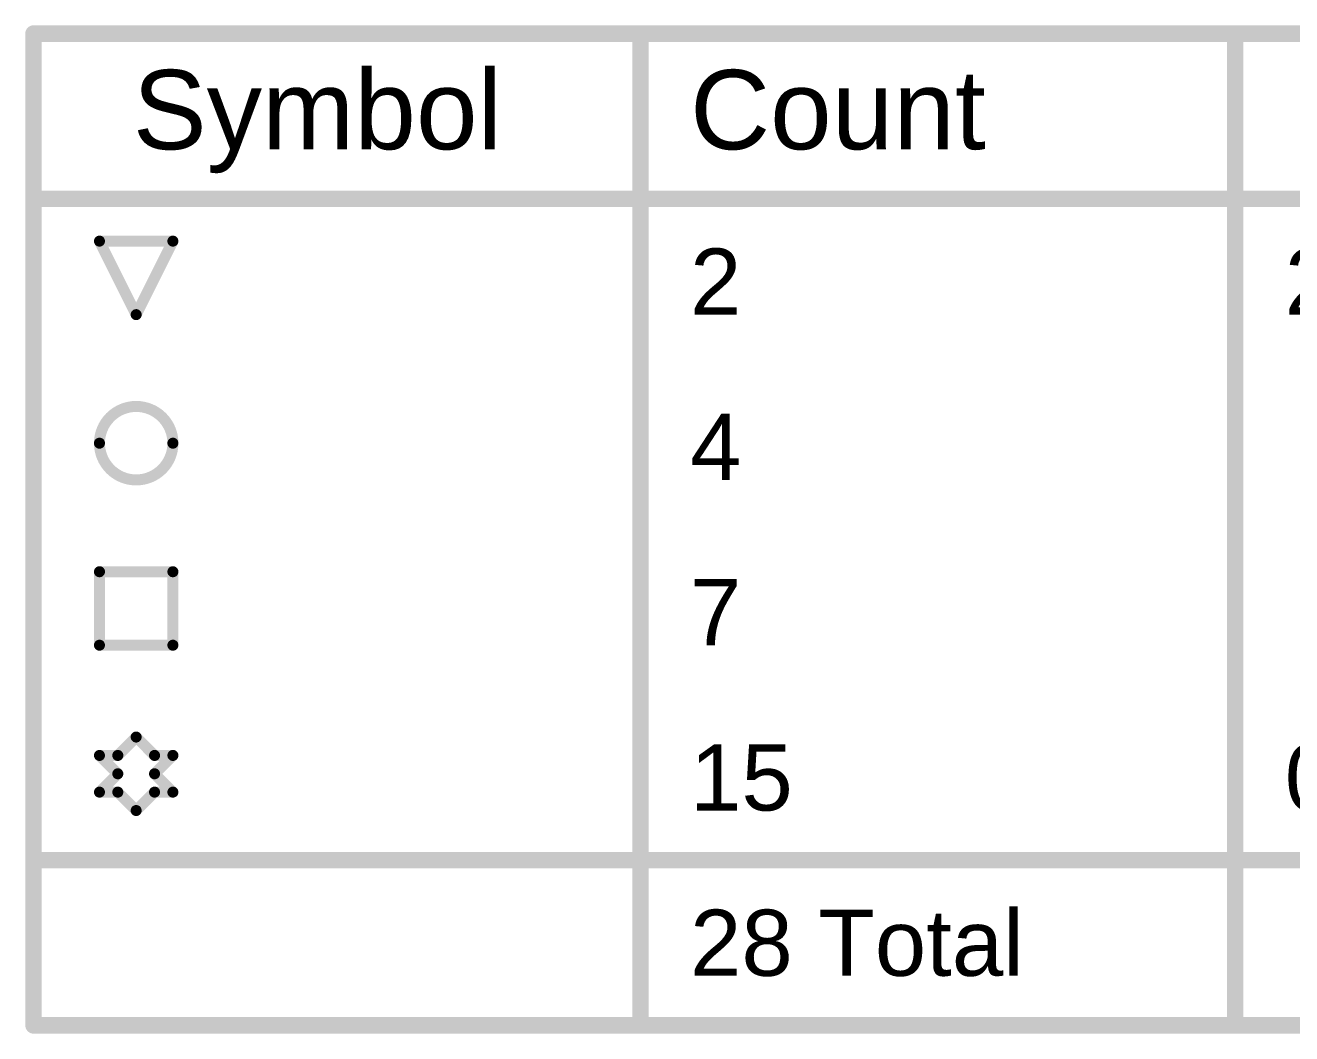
# Model space of a CAD drawing. Header units: inches. Extents: x -3 to 177, y -3 to 56.
# Drawn here: x -2.41 to 26.78, y 33.02 to 56.26 of the extents above; entities that cross this region are included whole.
import ezdxf

# ---------------------------------------------------------------- set-up
doc = ezdxf.new("R2010")
doc.units = ezdxf.units.IN
doc.layers.add('Drill Drawing', color=1, linetype='Continuous')
doc.styles.add('Arial', font='', dxfattribs={"height": 0.2})
doc.styles.get('Arial').set_extended_font_data('Arial')

msp = doc.modelspace()

# ---------------------------------------------------------------- linework, layer by layer
at = {"layer": 'Drill Drawing'}
for points in [[(-2.223, 56.071, 0.381, 0.381, 0), (176.85, 56.071, 0.381, 0.381, 0)], [(-2.223, 33.211, 0.381, 0.381, 0), (-2.223, 56.071, 0.381, 0.381, 0)], [(11.77, 33.211, 0.381, 0.381, 0), (11.77, 56.071, 0.381, 0.381, 0)], [(25.482, 33.211, 0.381, 0.381, 0), (25.482, 56.071, 0.381, 0.381, 0)], [(-2.223, 52.261, 0.381, 0.381, 0), (176.85, 52.261, 0.381, 0.381, 0)], [(-0.704, 51.287, 0.254, 0.254, 0), (0.99, 51.287, 0.254, 0.254, 0)], [(-0.704, 51.287, 0.254, 0.254, 0), (0.143, 49.593, 0.254, 0.254, 0)], [(0.143, 49.593, 0.254, 0.254, 0), (0.99, 51.287, 0.254, 0.254, 0)], [(-0.704, 43.667, 0.254, 0.254, 0), (0.99, 43.667, 0.254, 0.254, 0)], [(-0.704, 41.974, 0.254, 0.254, 0), (-0.704, 43.667, 0.254, 0.254, 0)], [(0.99, 41.974, 0.254, 0.254, 0), (0.99, 43.667, 0.254, 0.254, 0)], [(-0.704, 41.974, 0.254, 0.254, 0), (0.99, 41.974, 0.254, 0.254, 0)], [(-0.28, 39.433, 0.254, 0.254, 0), (0.143, 39.857, 0.254, 0.254, 0)], [(0.143, 39.857, 0.254, 0.254, 0), (0.566, 39.433, 0.254, 0.254, 0)], [(-0.704, 39.433, 0.254, 0.254, 0), (-0.28, 39.01, 0.254, 0.254, 0)], [(-0.704, 39.433, 0.254, 0.254, 0), (-0.28, 39.433, 0.254, 0.254, 0)], [(0.566, 39.433, 0.254, 0.254, 0), (0.99, 39.433, 0.254, 0.254, 0)], [(0.566, 39.01, 0.254, 0.254, 0), (0.99, 39.433, 0.254, 0.254, 0)], [(-0.704, 38.587, 0.254, 0.254, 0), (-0.28, 39.01, 0.254, 0.254, 0)], [(0.566, 39.01, 0.254, 0.254, 0), (0.99, 38.587, 0.254, 0.254, 0)], [(-0.704, 38.587, 0.254, 0.254, 0), (-0.28, 38.587, 0.254, 0.254, 0)], [(-0.28, 38.587, 0.254, 0.254, 0), (0.143, 38.163, 0.254, 0.254, 0)], [(0.143, 38.163, 0.254, 0.254, 0), (0.566, 38.587, 0.254, 0.254, 0)], [(0.566, 38.587, 0.254, 0.254, 0), (0.99, 38.587, 0.254, 0.254, 0)], [(-2.223, 37.02, 0.381, 0.381, 0), (176.85, 37.02, 0.381, 0.381, 0)], [(-2.223, 33.211, 0.381, 0.381, 0), (176.85, 33.211, 0.381, 0.381, 0)]]:
    msp.add_lwpolyline(points, format="xyseb", dxfattribs=at)
for points in [[(-2.318, 56.071, 0.191, 0.191, 1), (-2.127, 56.071, 0.191, 0.191, 1)], [(-2.318, 56.071, 0.191, 0.191, 1), (-2.127, 56.071, 0.191, 0.191, 1)], [(11.674, 56.071, 0.191, 0.191, 1), (11.865, 56.071, 0.191, 0.191, 1)], [(25.387, 56.071, 0.191, 0.191, 1), (25.577, 56.071, 0.191, 0.191, 1)], [(-2.318, 52.261, 0.191, 0.191, 1), (-2.127, 52.261, 0.191, 0.191, 1)], [(-0.767, 51.287, 0.127, 0.127, 1), (-0.64, 51.287, 0.127, 0.127, 1)], [(-0.767, 51.287, 0.127, 0.127, 1), (-0.64, 51.287, 0.127, 0.127, 1)], [(0.926, 51.287, 0.127, 0.127, 1), (1.053, 51.287, 0.127, 0.127, 1)], [(0.926, 51.287, 0.127, 0.127, 1), (1.053, 51.287, 0.127, 0.127, 1)], [(0.079, 49.593, 0.127, 0.127, 1), (0.206, 49.593, 0.127, 0.127, 1)], [(0.079, 49.593, 0.127, 0.127, 1), (0.206, 49.593, 0.127, 0.127, 1)], [(0.99, 46.63, 0.254, 0.254, 1), (-0.704, 46.63, 0.254, 0.254, 1)], [(-0.767, 46.63, 0.127, 0.127, 1), (-0.64, 46.63, 0.127, 0.127, 1)], [(0.926, 46.63, 0.127, 0.127, 1), (1.053, 46.63, 0.127, 0.127, 1)], [(-0.767, 43.667, 0.127, 0.127, 1), (-0.64, 43.667, 0.127, 0.127, 1)], [(-0.767, 43.667, 0.127, 0.127, 1), (-0.64, 43.667, 0.127, 0.127, 1)], [(0.926, 43.667, 0.127, 0.127, 1), (1.053, 43.667, 0.127, 0.127, 1)], [(0.926, 43.667, 0.127, 0.127, 1), (1.053, 43.667, 0.127, 0.127, 1)], [(-0.767, 41.974, 0.127, 0.127, 1), (-0.64, 41.974, 0.127, 0.127, 1)], [(-0.767, 41.974, 0.127, 0.127, 1), (-0.64, 41.974, 0.127, 0.127, 1)], [(0.926, 41.974, 0.127, 0.127, 1), (1.053, 41.974, 0.127, 0.127, 1)], [(0.926, 41.974, 0.127, 0.127, 1), (1.053, 41.974, 0.127, 0.127, 1)], [(0.079, 39.857, 0.127, 0.127, 1), (0.206, 39.857, 0.127, 0.127, 1)], [(0.079, 39.857, 0.127, 0.127, 1), (0.206, 39.857, 0.127, 0.127, 1)], [(-0.767, 39.433, 0.127, 0.127, 1), (-0.64, 39.433, 0.127, 0.127, 1)], [(-0.767, 39.433, 0.127, 0.127, 1), (-0.64, 39.433, 0.127, 0.127, 1)], [(-0.344, 39.433, 0.127, 0.127, 1), (-0.217, 39.433, 0.127, 0.127, 1)], [(-0.344, 39.433, 0.127, 0.127, 1), (-0.217, 39.433, 0.127, 0.127, 1)], [(0.503, 39.433, 0.127, 0.127, 1), (0.63, 39.433, 0.127, 0.127, 1)], [(0.503, 39.433, 0.127, 0.127, 1), (0.63, 39.433, 0.127, 0.127, 1)], [(0.926, 39.433, 0.127, 0.127, 1), (1.053, 39.433, 0.127, 0.127, 1)], [(0.926, 39.433, 0.127, 0.127, 1), (1.053, 39.433, 0.127, 0.127, 1)], [(-0.344, 39.01, 0.127, 0.127, 1), (-0.217, 39.01, 0.127, 0.127, 1)], [(-0.344, 39.01, 0.127, 0.127, 1), (-0.217, 39.01, 0.127, 0.127, 1)], [(0.503, 39.01, 0.127, 0.127, 1), (0.63, 39.01, 0.127, 0.127, 1)], [(0.503, 39.01, 0.127, 0.127, 1), (0.63, 39.01, 0.127, 0.127, 1)], [(-0.767, 38.587, 0.127, 0.127, 1), (-0.64, 38.587, 0.127, 0.127, 1)], [(-0.767, 38.587, 0.127, 0.127, 1), (-0.64, 38.587, 0.127, 0.127, 1)], [(-0.344, 38.587, 0.127, 0.127, 1), (-0.217, 38.587, 0.127, 0.127, 1)], [(-0.344, 38.587, 0.127, 0.127, 1), (-0.217, 38.587, 0.127, 0.127, 1)], [(0.503, 38.587, 0.127, 0.127, 1), (0.63, 38.587, 0.127, 0.127, 1)], [(0.503, 38.587, 0.127, 0.127, 1), (0.63, 38.587, 0.127, 0.127, 1)], [(0.926, 38.587, 0.127, 0.127, 1), (1.053, 38.587, 0.127, 0.127, 1)], [(0.926, 38.587, 0.127, 0.127, 1), (1.053, 38.587, 0.127, 0.127, 1)], [(0.079, 38.163, 0.127, 0.127, 1), (0.206, 38.163, 0.127, 0.127, 1)], [(0.079, 38.163, 0.127, 0.127, 1), (0.206, 38.163, 0.127, 0.127, 1)], [(-2.318, 37.02, 0.191, 0.191, 1), (-2.127, 37.02, 0.191, 0.191, 1)], [(-2.318, 33.211, 0.191, 0.191, 1), (-2.127, 33.211, 0.191, 0.191, 1)], [(-2.318, 33.211, 0.191, 0.191, 1), (-2.127, 33.211, 0.191, 0.191, 1)], [(11.674, 33.211, 0.191, 0.191, 1), (11.865, 33.211, 0.191, 0.191, 1)], [(25.387, 33.211, 0.191, 0.191, 1), (25.577, 33.211, 0.191, 0.191, 1)]]:
    msp.add_lwpolyline(points, format="xyseb", close=True, dxfattribs=at)

# ---------------------------------------------------------------- texts
at = {"layer": 'Drill Drawing', "style": 'Arial'}
for s, height, p in [('Symbol', 1.8288, (0.064, 53.404)), ('Count', 1.8288, (12.913, 53.404)), ('2', 1.524, (12.913, 49.593)), ('2.300mm (90.55mil)', 1.524, (26.625, 49.593)), ('4', 1.524, (12.913, 45.783)), ('7', 1.524, (12.913, 41.974)), ('0.300mm (11.81mil)', 1.524, (26.625, 38.163)), ('15', 1.524, (12.913, 38.163)), ('28 Total', 1.524, (12.913, 34.353))]:
    msp.add_text(s, height=height, dxfattribs=at).set_placement(p)

doc.saveas('drawing.dxf')
